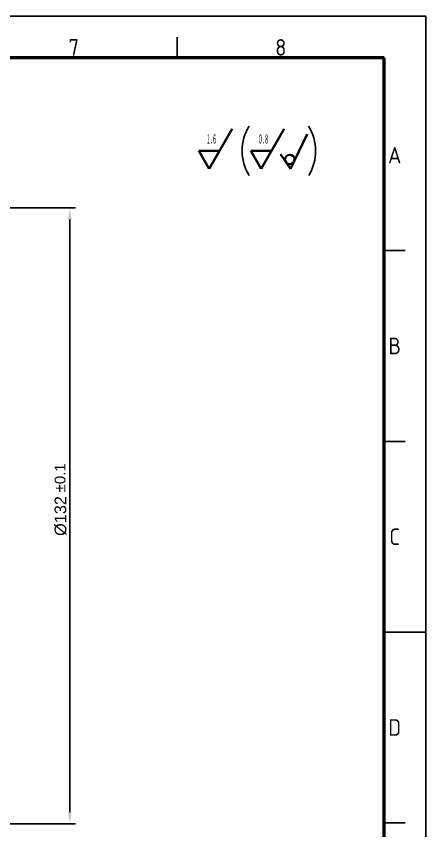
# Model space of a CAD drawing. Header units: millimetres. Extents: x 2659 to 3032, y 1080 to 1344.
# Drawn here: x 2943.7 to 3031.5, y 1169.3 to 1343.7 of the extents above; entities that cross this region are included whole.
import ezdxf
from ezdxf.enums import TextEntityAlignment as Align

# ---------------------------------------------------------------- set-up
doc = ezdxf.new("R2010")
doc.units = ezdxf.units.MM
for name, color, linetype, lineweight in [('AM_0', 7, 'Continuous', 50), ('AM_BOR', 7, 'Continuous', 50), ('CAXA4', 3, 'Continuous', 25)]:
    doc.layers.add(name, color=color, linetype=linetype, lineweight=lineweight)
doc.styles.add('ACISOTS', font='isocp.shx', dxfattribs={"height": 1})
doc.styles.get("Standard").update_dxf_attribs({"font": 'arial.ttf'})
doc.styles.add('UserTxtStyle3', font='', dxfattribs={"width": 0.4})
doc.styles.get('UserTxtStyle3').set_extended_font_data('FangSong_GB2312')
doc.dimstyles.new('ISO-25', dxfattribs={"dimtxt": 2.5, "dimasz": 2.5, "dimexe": 1.25, "dimexo": 0.625, "dimtad": 1, "dimtxsty": 'Standard', "dimcen": 2.5, "dimadec": 0, "dimazin": 0, "dimtfac": 1, "dimtmove": 0, "dimatfit": 3, "dimfxl": 1, "dimarcsym": 0})

# ---------------------------------------------------------------- blocks, each defined once
blk = doc.blocks.new('A3 ZTL')
for p, q in [((401.17, 280.82), (19.57, 280.82)), ((401.17, 9.78), (401.17, 280.82))]:
    blk.add_line(p, q)
at = {"layer": 'AM_BOR', "color": 135, "lineweight": 25}
for p, q in [((0, 290.61), (410.96, 290.61)), ((410.96, 290.61), (410.96, 0)), ((352.25, 280.82), (352.25, 285.71)), ((406.07, 235.32), (401.17, 235.32)), ((406.07, 190.31), (401.17, 190.31)), ((401.17, 145.3), (410.96, 145.3)), ((406.07, 100.29), (401.17, 100.29))]:
    blk.add_line(p, q, dxfattribs=at)
at = {"layer": 'AM_BOR', "color": 135, "lineweight": 25, "style": 'ACISOTS'}
for s, p in [('7', (327.79, 283.27)), ('8', (376.71, 283.27)), ('A', (403.62, 257.83)), ('B', (403.62, 212.82)), ('C', (403.62, 167.81)), ('D', (403.62, 122.8))]:
    blk.add_text(s, height=3.91, dxfattribs=at).set_placement(p, align=Align.MIDDLE)
blk = doc.blocks.new('CAXBLOCK51', base_point=(-60.7, -18.44))
at = {"layer": 'CAXA4', "color": 0, "linetype": 'Continuous', "lineweight": 35}
for q in [(-70.29, -13.74), (-64.73, -21.15)]:
    blk.add_line((-60.7, -18.44), q, dxfattribs=at)
blk.add_circle((-63.3, -18.62), 1.3, dxfattribs=at)
blk = doc.blocks.new('*D25')
at = {"color": 0, "lineweight": -2, "transparency": 16777216}
for p, q in [((2905.67, 1302.62), (2956.45, 1302.62)), ((2955.2, 1300.12), (2955.2, 1173.21)), ((2905.67, 1170.71), (2956.45, 1170.71))]:
    blk.add_line(p, q, dxfattribs=at)
at = {"color": 0, "transparency": 16777216}
for points in [[(2954.78, 1300.12), (2955.61, 1300.12), (2955.2, 1302.62)], [(2954.78, 1173.21), (2955.61, 1173.21), (2955.2, 1170.71)]]:
    blk.add_solid(points, dxfattribs=at)
at = {"layer": 'Defpoints', "color": 0, "transparency": 16777216}
for p in [(2905.05, 1302.62), (2905.05, 1170.71), (2955.2, 1170.71)]:
    blk.add_point(p, dxfattribs=at)
at = {"color": 0, "transparency": 16777216, "insert": (2953.23, 1236.66), "char_height": 2.5, "attachment_point": 5, "rotation": 90}
blk.add_mtext('%%C132', dxfattribs=at)

msp = doc.modelspace()

# ---------------------------------------------------------------- linework, layer by layer
at = {"color": 0}
msp.add_arc((3002.156, 1314.816), 10.011, 147.80757, 211.52515, dxfattribs=at)
msp.add_arc((2997.888, 1314.816), 10.011, 328.47485, 32.19243)
at = {"layer": 'CAXA4', "color": 0, "linetype": 'Continuous', "lineweight": 35}
for p, q in [((2985.108, 1311.002), (2990.026, 1319.521)), ((2996.252, 1311.002), (3001.17, 1319.521)), ((2985.108, 1311.002), (2982.873, 1314.874)), ((2982.873, 1314.874), (2987.344, 1314.874)), ((2996.252, 1311.002), (2994.017, 1314.874)), ((2994.017, 1314.874), (2998.488, 1314.874))]:
    msp.add_line(p, q, dxfattribs=at)

# ---------------------------------------------------------------- block references
at = {"layer": 'AM_0', "color": 0, "lineweight": 0, "xscale": 0.9075000000000002, "yscale": 0.9075000000000002, "zscale": 0.9075000000000002}
msp.add_blockref('A3 ZTL', (2658.569, 1079.927), dxfattribs=at)
at = {"layer": 'CAXA4', "color": 0, "linetype": 'Continuous', "lineweight": 25, "xscale": 0.7744000000000002, "yscale": 0.7744000000000002, "zscale": 0.7744000000000002, "rotation": 270}
msp.add_blockref('CAXBLOCK51', (3002.483, 1311.002), dxfattribs=at)

# ---------------------------------------------------------------- texts
at = {"insert": (2951.943, 1241.716), "char_height": 2.3, "attachment_point": 1, "rotation": 90}
msp.add_mtext_dynamic_manual_height_columns('%%P0.1', width=18.23779, gutter_width=12.5, heights=[0], dxfattribs=at)
at = {"layer": 'CAXA4', "color": 0, "linetype": 'Continuous', "lineweight": 25, "attachment_point": 1, "style": 'UserTxtStyle3'}
for s, insert, char_height in [('\\fFangSong_GB2312|b0|i0|p34;1.6', (2984.595, 1318.422), 2.01344), ('0.8', (2995.734, 1318.422), 2.0134)]:
    msp.add_mtext(s, dxfattribs=dict(at, insert=insert, char_height=char_height))

# ---------------------------------------------------------------- dimensions: what is measured, and where the dimension line sits
dim = msp.add_linear_dim(base=(2955.197, 1170.708), p1=(2905.045, 1302.619), p2=(2905.045, 1170.708), angle=90, text='%%C132', dimstyle='ISO-25')
dim.commit()
dim.dimension.update_dxf_attribs({"geometry": '*D25', "text_midpoint": (2953.226, 1236.664)})

doc.saveas('drawing.dxf')
